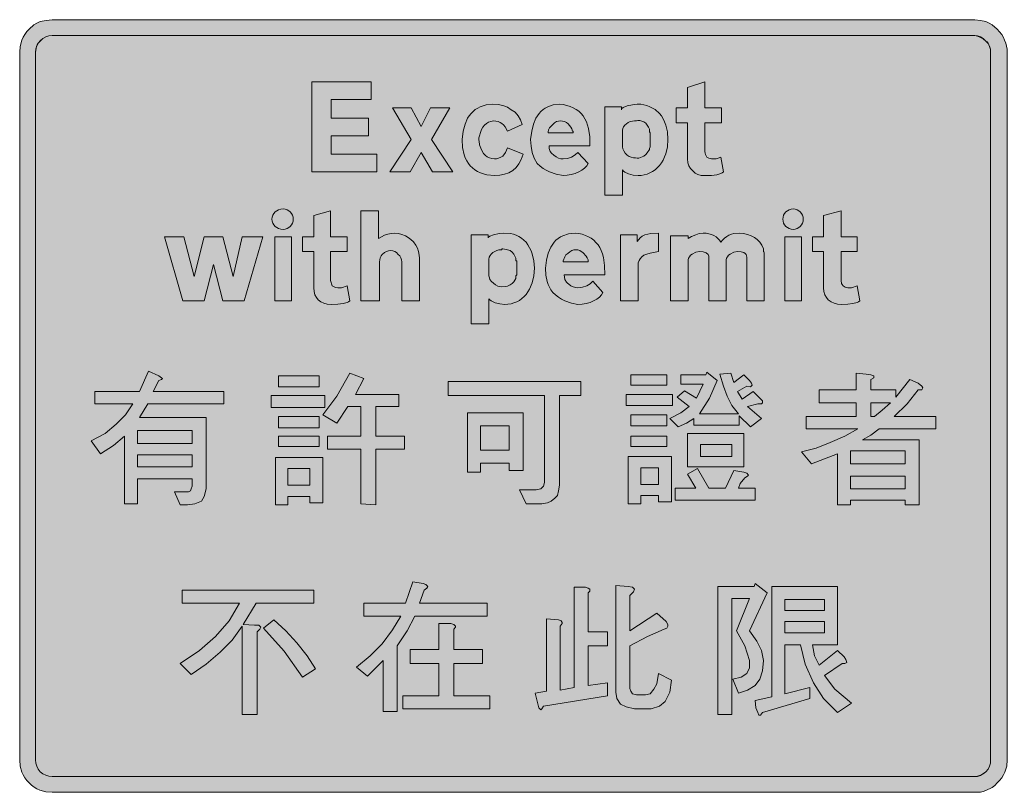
# Model space of a CAD drawing. Header units: metres. Extents: x 125 to 444, y 12 to 262.
import ezdxf

# ---------------------------------------------------------------- set-up
doc = ezdxf.new("R2010")
doc.units = ezdxf.units.M
doc.layers.add('FILL_BLACK_000000', color=7, linetype='Continuous', true_color=0x000000)
doc.layers.add('FILL_WHITE_FFFFFF', color=7, linetype='Continuous', true_color=0xffffff)

msp = doc.modelspace()

# ---------------------------------------------------------------- hatches: boundary and pattern name
at = {"layer": 'FILL_BLACK_000000', "true_color": 0x000000}
h = msp.add_hatch(color=7, dxfattribs=at)
h.dxf.hatch_style = 1
h.paths.add_polyline_path([(435.69, 261.59), (437.49, 261.18), (438.56, 260.68), (439.51, 260.09), (441.09, 258.78), (441.93, 257.88), (442.63, 256.98), (443.16, 256.08), (443.49, 255.18), (443.88, 254.23), (444.17, 253.23), (444.33, 252.23), (444.39, 251.28), (444.39, 22.38), (444.21, 20.36), (443.98, 19.37), (443.64, 18.4), (443.19, 17.46), (442.62, 16.56), (441.92, 15.69), (441.09, 14.88), (440.36, 14.08), (439.51, 13.45), (437.49, 12.48), (436.59, 12.13), (435.69, 11.95), (433.89, 11.88), (135.39, 11.88), (133.37, 12.05), (131.42, 12.59), (130.47, 13.01), (129.57, 13.53), (128.7, 14.15), (127.89, 14.88), (127.16, 15.69), (126.54, 16.56), (126.02, 17.46), (125.6, 18.4), (125.06, 20.36), (124.89, 22.38), (124.89, 251.28), (125.06, 253.17), (125.6, 255.14), (126.02, 256.12), (126.54, 257.06), (127.16, 257.95), (127.89, 258.78), (129.46, 260.09), (130.42, 260.68), (131.49, 261.18), (133.44, 261.59), (135.39, 261.78), (433.89, 261.78), (435.69, 261.59)])
h.paths.add_polyline_path([(133.28, 256.26), (132.36, 255.76), (131.56, 255.1), (130.91, 254.31), (130.41, 253.39), (130.1, 252.37), (129.99, 251.28), (129.99, 22.38), (130.1, 21.31), (130.4, 20.32), (130.88, 19.38), (131.49, 18.48), (132.39, 17.87), (133.33, 17.39), (134.32, 17.09), (135.39, 16.98), (433.89, 16.98), (434.79, 17.02), (435.69, 17.28), (437.49, 18.48), (438.23, 19.38), (438.69, 20.32), (438.92, 21.31), (438.99, 22.38), (438.99, 251.28), (438.92, 252.22), (438.69, 253.19), (438.23, 254.11), (437.49, 254.88), (436.59, 255.67), (435.69, 256.23), (434.79, 256.57), (433.89, 256.68), (135.39, 256.68), (134.3, 256.57), (133.28, 256.26)], flags=16)
h = msp.add_hatch(color=7, dxfattribs=at)
h.dxf.hatch_style = 1
h.paths.add_polyline_path([(225.69, 218.28), (240.39, 218.28), (240.39, 212.58), (219.39, 212.58), (219.39, 241.68), (238.59, 241.68), (238.59, 235.98), (225.69, 235.98), (225.69, 229.98), (237.69, 229.98), (237.69, 224.28), (225.69, 224.28), (225.69, 218.28)])
h = msp.add_hatch(color=7, dxfattribs=at)
h.dxf.hatch_style = 1
h.paths.add_polyline_path([(351.99, 233.28), (351.99, 228.48), (346.59, 228.48), (346.59, 219.18), (346.64, 218.6), (346.78, 218.17), (347.19, 217.38), (347.83, 216.97), (348.69, 216.78), (350.19, 216.78), (350.83, 216.97), (351.69, 217.38), (352.59, 212.58), (352.2, 212.27), (351.69, 212.01), (350.38, 211.64), (348.67, 211.44), (346.59, 211.38), (345.35, 211.45), (344.3, 211.68), (343.43, 212.14), (342.69, 212.88), (341.9, 213.62), (341.34, 214.49), (341, 215.54), (340.89, 216.78), (340.89, 228.48), (337.29, 228.48), (337.29, 233.28), (340.89, 233.28), (340.89, 239.88), (346.59, 241.68), (346.59, 233.28), (351.99, 233.28)])
h = msp.add_hatch(color=7, dxfattribs=at)
h.dxf.hatch_style = 1
h.paths.add_polyline_path([(264.09, 233.28), (258.09, 223.08), (264.99, 212.58), (258.39, 212.58), (254.79, 218.88), (251.19, 212.58), (244.59, 212.58), (251.49, 223.08), (245.49, 233.28), (251.49, 233.28), (254.79, 227.28), (257.79, 233.28), (264.09, 233.28)])
h = msp.add_hatch(color=7, dxfattribs=at)
h.dxf.hatch_style = 1
h.paths.add_polyline_path([(279.63, 234.37), (281.23, 234.03), (282.66, 233.47), (283.89, 232.68), (285.13, 231.85), (286.14, 230.73), (286.93, 229.39), (287.49, 227.88), (282.69, 225.78), (281.9, 227.18), (281.42, 227.75), (280.89, 228.22), (280.3, 228.59), (279.65, 228.86), (278.95, 229.02), (278.19, 229.08), (277.33, 228.91), (276.56, 228.63), (275.87, 228.22), (275.27, 227.69), (274.74, 227.04), (274.31, 226.25), (273.96, 225.34), (273.69, 224.28), (273.43, 223.57), (273.39, 223.08), (273.69, 221.58), (273.69, 221.28), (274.06, 220.23), (274.48, 219.31), (274.97, 218.54), (275.53, 217.9), (276.15, 217.41), (276.85, 217.06), (277.63, 216.85), (278.49, 216.78), (279.17, 216.84), (279.84, 217), (280.51, 217.29), (281.19, 217.68), (282.05, 218.8), (282.41, 219.54), (282.69, 220.38), (287.79, 218.28), (287.16, 216.61), (286.38, 215.18), (285.45, 213.99), (284.38, 213.03), (283.15, 212.3), (281.76, 211.78), (280.21, 211.48), (278.49, 211.38), (276.06, 211.66), (274.96, 211.93), (273.94, 212.28), (273, 212.72), (272.14, 213.24), (271.35, 213.84), (270.65, 214.53), (270.03, 215.3), (269.49, 216.16), (269.04, 217.1), (268.66, 218.13), (268.16, 220.44), (267.99, 223.08), (268.34, 225.71), (268.95, 227.98), (269.8, 229.9), (270.33, 230.73), (270.92, 231.48), (271.57, 232.14), (272.28, 232.72), (273.06, 233.21), (273.9, 233.63), (275.77, 234.21), (277.89, 234.48), (279.63, 234.37)])
h = msp.add_hatch(color=7, dxfattribs=at)
h.dxf.hatch_style = 1
h.paths.add_polyline_path([(296.23, 220.08), (296.49, 219.18), (296.98, 218.58), (297.69, 217.98), (298.41, 217.41), (299.19, 217.04), (299.97, 216.84), (300.69, 216.78), (302.07, 216.94), (303.43, 217.38), (304.61, 218.05), (305.49, 218.88), (308.79, 215.28), (308.33, 214.51), (307.65, 213.78), (306.78, 213.12), (305.75, 212.54), (304.6, 212.06), (303.35, 211.69), (302.03, 211.46), (300.69, 211.38), (298.45, 211.78), (296.26, 212.54), (295.21, 213.07), (294.19, 213.7), (293.22, 214.44), (292.29, 215.28), (291.33, 216.96), (290.68, 218.84), (290.31, 220.89), (290.19, 223.08), (290.53, 225.71), (291.09, 227.98), (291.89, 229.9), (292.93, 231.48), (293.53, 232.14), (294.2, 232.72), (294.93, 233.21), (295.72, 233.63), (297.48, 234.21), (299.49, 234.48), (300.74, 234.32), (301.91, 234.07), (302.99, 233.73), (303.99, 233.3), (304.9, 232.77), (305.73, 232.16), (306.48, 231.45), (307.14, 230.65), (307.72, 229.77), (308.21, 228.78), (308.62, 227.71), (308.94, 226.55), (309.33, 223.95), (309.39, 220.98), (296.19, 220.98), (296.23, 220.08)])
h.paths.add_polyline_path([(303.99, 225.48), (303.99, 225.78), (303.69, 225.78), (303.51, 226.44), (303.21, 227.05), (302.8, 227.62), (302.3, 228.1), (301.74, 228.51), (301.12, 228.82), (300.46, 229.01), (299.79, 229.08), (299.25, 229.02), (298.59, 228.82), (297.93, 228.45), (297.39, 227.88), (296.78, 227.38), (296.3, 226.79), (296, 226.15), (295.89, 225.48), (295.89, 225.18), (303.99, 225.18), (303.99, 225.48)], flags=16)
h = msp.add_hatch(color=7, dxfattribs=at)
h.dxf.hatch_style = 1
h.paths.add_polyline_path([(333.92, 218.43), (333.54, 217.39), (333.07, 216.41), (332.52, 215.51), (331.89, 214.68), (330.43, 213.28), (329.63, 212.71), (328.78, 212.24), (327.89, 211.87), (326.95, 211.6), (325.99, 211.44), (324.99, 211.38), (323.39, 211.53), (321.88, 211.94), (320.64, 212.52), (320.2, 212.84), (319.89, 213.18), (319.89, 205.08), (314.19, 205.08), (314.19, 233.58), (319.59, 233.58), (319.59, 232.68), (319.74, 233.08), (320.15, 233.39), (321.39, 233.88), (323.15, 234.29), (324.69, 234.48), (325.79, 234.42), (326.83, 234.26), (327.81, 234.01), (328.74, 233.65), (330.43, 232.71), (331.89, 231.48), (332.52, 230.65), (333.07, 229.75), (333.54, 228.77), (333.92, 227.73), (334.42, 225.49), (334.59, 223.08), (334.42, 220.67), (333.92, 218.43)])
h.paths.add_polyline_path([(325.21, 217.04), (326.79, 217.68), (327.41, 218.18), (327.92, 218.73), (328.59, 219.78), (328.59, 220.08), (328.89, 220.68), (328.89, 220.98), (328.89, 225.18), (328.59, 225.48), (328.59, 226.38), (328.31, 227.05), (327.92, 227.69), (327.41, 228.28), (326.79, 228.78), (325.48, 229.15), (324.89, 229.2), (324.39, 229.08), (324.09, 229.08), (323.79, 229.08), (323.11, 229.01), (322.42, 228.82), (321.77, 228.53), (321.16, 228.14), (320.65, 227.69), (320.25, 227.18), (319.98, 226.64), (319.89, 226.08), (319.89, 220.68), (320, 220), (320.3, 219.33), (320.78, 218.65), (321.39, 217.98), (322.06, 217.59), (322.74, 217.3), (323.42, 217.14), (324.09, 217.08), (324.6, 216.96), (325.21, 217.04)], flags=16)
h = msp.add_hatch(color=7, dxfattribs=at)
h.dxf.hatch_style = 1
h.paths.add_polyline_path([(213.32, 196.62), (213.13, 196), (212.82, 195.44), (212.42, 194.95), (211.93, 194.55), (211.37, 194.24), (210.75, 194.05), (210.09, 193.98), (209.33, 194.05), (208.64, 194.24), (208.03, 194.55), (207.5, 194.95), (207.08, 195.44), (206.76, 196), (206.56, 196.62), (206.49, 197.28), (206.56, 197.94), (206.76, 198.55), (207.08, 199.12), (207.5, 199.6), (208.03, 200.01), (208.64, 200.32), (209.33, 200.51), (210.09, 200.58), (210.75, 200.51), (211.37, 200.32), (211.93, 200.01), (212.42, 199.6), (212.82, 199.12), (213.13, 198.55), (213.32, 197.94), (213.39, 197.28), (213.32, 196.62)])
h = msp.add_hatch(color=7, dxfattribs=at)
h.dxf.hatch_style = 1
h.paths.add_polyline_path([(230.79, 191.58), (230.79, 186.78), (225.39, 186.78), (225.39, 177.48), (225.99, 175.68), (226.78, 175.27), (227.21, 175.13), (227.79, 175.08), (228.99, 175.08), (230.79, 175.68), (231.69, 170.88), (231.3, 170.57), (230.79, 170.31), (229.48, 169.94), (227.77, 169.74), (225.69, 169.68), (224.4, 169.79), (223.25, 170.09), (222.27, 170.57), (221.49, 171.18), (220.88, 171.92), (220.4, 172.79), (220.1, 173.84), (219.99, 175.08), (219.99, 186.78), (216.39, 186.78), (216.39, 191.58), (219.99, 191.58), (219.99, 198.48), (225.39, 199.98), (225.39, 191.58), (230.79, 191.58)])
h = msp.add_hatch(color=7, dxfattribs=at)
h.dxf.hatch_style = 1
h.paths.add_polyline_path([(241.93, 191.6), (242.94, 192.09), (244.01, 192.45), (245.11, 192.67), (246.25, 192.73), (247.4, 192.63), (248.55, 192.35), (249.69, 191.88), (250.59, 191.37), (251.45, 190.72), (252.26, 189.9), (252.99, 188.88), (253.56, 187.89), (253.93, 186.78), (254.13, 185.67), (254.19, 184.68), (254.19, 170.88), (248.49, 170.88), (248.49, 183.48), (248.43, 184.15), (248.23, 184.79), (247.86, 185.38), (247.29, 185.88), (246.79, 186.45), (246.2, 186.82), (245.56, 187.02), (244.89, 187.08), (244.21, 187.02), (243.54, 186.82), (242.86, 186.45), (242.19, 185.88), (241.8, 185.38), (241.52, 184.79), (241.35, 184.15), (241.29, 183.48), (241.29, 170.88), (235.29, 170.88), (235.29, 199.98), (240.99, 199.98), (240.99, 190.98), (241.93, 191.6)])
h = msp.add_hatch(color=7, dxfattribs=at)
h.dxf.hatch_style = 1
h.paths.add_polyline_path([(378.32, 196.62), (378.13, 196), (377.82, 195.44), (377.42, 194.95), (376.93, 194.55), (376.37, 194.24), (375.75, 194.05), (375.09, 193.98), (374.43, 194.05), (373.82, 194.24), (373.25, 194.55), (372.77, 194.95), (372.36, 195.44), (372.05, 196), (371.86, 196.62), (371.79, 197.28), (371.86, 197.94), (372.05, 198.55), (372.36, 199.12), (372.77, 199.6), (373.25, 200.01), (373.82, 200.32), (374.43, 200.51), (375.09, 200.58), (375.75, 200.51), (376.37, 200.32), (376.93, 200.01), (377.42, 199.6), (377.82, 199.12), (378.13, 198.55), (378.32, 197.94), (378.39, 197.28), (378.32, 196.62)])
h = msp.add_hatch(color=7, dxfattribs=at)
h.dxf.hatch_style = 1
h.paths.add_polyline_path([(395.79, 191.58), (395.79, 186.78), (390.69, 186.78), (390.69, 177.48), (390.77, 176.47), (390.94, 176.09), (391.29, 175.68), (391.93, 175.27), (392.79, 175.08), (393.99, 175.08), (395.79, 175.68), (396.69, 170.88), (396.3, 170.57), (395.79, 170.31), (394.48, 169.94), (392.77, 169.74), (390.69, 169.68), (389.44, 169.79), (388.36, 170.09), (387.4, 170.57), (386.49, 171.18), (385.88, 171.92), (385.4, 172.79), (385.1, 173.84), (384.99, 175.08), (384.99, 186.78), (381.39, 186.78), (381.39, 191.58), (384.99, 191.58), (384.99, 198.48), (390.69, 199.98), (390.69, 191.58), (395.79, 191.58)])
h = msp.add_hatch(color=7, dxfattribs=at)
h.dxf.hatch_style = 1
h.paths.add_polyline_path([(278.19, 192.18), (279.95, 192.59), (281.49, 192.78), (283.63, 192.61), (284.61, 192.38), (285.54, 192.07), (286.41, 191.65), (287.23, 191.13), (287.99, 190.51), (288.69, 189.78), (289.32, 188.95), (289.87, 188.05), (290.34, 187.07), (290.71, 186.03), (291.22, 183.79), (291.39, 181.38), (291.21, 178.9), (290.69, 176.64), (289.86, 174.65), (289.33, 173.76), (288.73, 172.94), (288.06, 172.21), (287.33, 171.56), (286.54, 171), (285.69, 170.54), (284.79, 170.17), (283.84, 169.9), (282.84, 169.74), (281.79, 169.68), (280.19, 169.83), (278.68, 170.24), (277.44, 170.82), (277, 171.14), (276.69, 171.48), (276.69, 163.38), (270.99, 163.38), (270.99, 192.18), (276.39, 192.18), (276.39, 191.28), (276.54, 191.5), (276.95, 191.73), (278.19, 192.18)])
h.paths.add_polyline_path([(282.75, 175.63), (283.59, 175.98), (284.21, 176.48), (284.72, 177.03), (285.39, 178.08), (285.39, 178.38), (285.39, 178.98), (285.69, 179.28), (285.69, 183.78), (285.39, 183.78), (285.39, 184.68), (285.11, 185.35), (284.72, 185.99), (284.21, 186.58), (283.59, 187.08), (282.28, 187.49), (281.19, 187.68), (280.89, 187.68), (280.89, 187.38), (280.59, 187.38), (279.91, 187.31), (279.22, 187.12), (278.57, 186.83), (277.97, 186.44), (277.45, 185.99), (277.05, 185.48), (276.78, 184.94), (276.69, 184.38), (276.69, 178.98), (276.84, 178.27), (276.99, 177.78), (277.48, 177.07), (278.19, 176.58), (278.87, 176.01), (279.54, 175.64), (280.21, 175.44), (280.89, 175.38), (282.01, 175.45), (282.75, 175.63)], flags=16)
h = msp.add_hatch(color=7, dxfattribs=at)
h.dxf.hatch_style = 1
h.paths.add_polyline_path([(301.29, 177.78), (301.78, 176.92), (302.09, 176.56), (302.49, 176.28), (303.21, 175.71), (303.99, 175.34), (304.77, 175.14), (305.49, 175.08), (307, 175.24), (308.34, 175.68), (309.46, 176.35), (310.29, 177.18), (313.59, 173.58), (313.13, 172.81), (312.45, 172.08), (311.58, 171.42), (310.55, 170.84), (309.4, 170.36), (308.15, 169.99), (306.83, 169.76), (305.49, 169.68), (303.38, 170.08), (301.21, 170.84), (300.16, 171.37), (299.16, 172), (298.23, 172.74), (297.39, 173.58), (296.77, 174.4), (296.26, 175.26), (295.84, 176.18), (295.51, 177.14), (295.11, 179.19), (294.99, 181.38), (295.33, 184.01), (295.9, 186.28), (296.71, 188.2), (297.76, 189.78), (298.39, 190.44), (299.07, 191.02), (299.83, 191.51), (300.64, 191.93), (302.48, 192.51), (304.59, 192.78), (305.79, 192.62), (306.91, 192.37), (307.95, 192.03), (308.92, 191.6), (309.8, 191.07), (310.61, 190.46), (311.33, 189.75), (311.98, 188.95), (312.54, 188.07), (313.02, 187.08), (313.43, 186.01), (313.74, 184.85), (314.13, 182.25), (314.19, 179.28), (300.99, 179.28), (301.29, 177.78)])
h.paths.add_polyline_path([(308.79, 183.78), (308.79, 184.08), (308.51, 184.74), (308.14, 185.35), (307.18, 186.4), (306.05, 187.12), (305.46, 187.31), (304.89, 187.38), (304.21, 187.32), (303.54, 187.12), (302.86, 186.75), (302.19, 186.18), (301.62, 185.68), (301.21, 185.09), (300.69, 183.78), (300.69, 183.48), (308.79, 183.48), (308.79, 183.78)], flags=16)
h = msp.add_hatch(color=7, dxfattribs=at)
h.dxf.hatch_style = 1
h.paths.add_polyline_path([(319.29, 192.18), (324.69, 192.18), (324.69, 190.08), (325.66, 191.24), (326.29, 191.73), (327.09, 192.18), (329.12, 192.59), (331.59, 192.78), (331.59, 186.78), (328.85, 186.29), (327.75, 185.98), (326.79, 185.58), (326.17, 185.08), (325.66, 184.49), (325.27, 183.85), (324.99, 183.18), (324.99, 170.88), (319.29, 170.88), (319.29, 192.18)])
h = msp.add_hatch(color=7, dxfattribs=at)
h.dxf.hatch_style = 1
h.paths.add_polyline_path([(355.89, 186.57), (354.73, 185.99), (354.23, 185.59), (353.84, 185.13), (353.58, 184.63), (353.49, 184.08), (353.49, 183.78), (353.49, 170.88), (347.79, 170.88), (347.79, 185.28), (347.73, 185.6), (347.57, 185.89), (346.97, 186.37), (346.02, 186.67), (344.79, 186.78), (343.59, 186.57), (342.43, 185.99), (341.93, 185.59), (341.54, 185.13), (341.28, 184.63), (341.19, 184.08), (341.19, 170.88), (335.49, 170.88), (335.49, 191.88), (341.19, 191.88), (341.19, 190.98), (341.69, 191.38), (342.28, 191.69), (343.59, 192.18), (344.68, 192.59), (345.99, 192.78), (346.97, 192.72), (347.89, 192.56), (348.74, 192.31), (349.51, 191.95), (350.2, 191.52), (350.8, 191.01), (351.3, 190.43), (351.69, 189.78), (352.28, 190.51), (352.92, 191.13), (353.61, 191.65), (354.35, 192.07), (355.13, 192.38), (355.95, 192.61), (357.69, 192.78), (359.1, 192.61), (360.39, 192.32), (361.56, 191.9), (362.6, 191.35), (363.52, 190.66), (364.31, 189.83), (364.97, 188.83), (365.49, 187.68), (365.49, 186.78), (365.66, 186.69), (365.75, 186.48), (365.79, 186.18), (365.79, 185.88), (365.79, 170.88), (360.09, 170.88), (360.09, 184.98), (360.03, 185.43), (359.87, 185.84), (359.58, 186.2), (359.19, 186.48), (358.25, 186.74), (357.09, 186.78), (355.89, 186.57)])
h = msp.add_hatch(color=7, dxfattribs=at)
h.dxf.hatch_style = 1
h.paths.add_polyline_path([(190.59, 170.88), (187.59, 182.58), (184.59, 170.88), (177.69, 170.88), (171.69, 191.58), (177.99, 191.58), (181.29, 178.68), (184.59, 191.58), (187.59, 191.58), (190.59, 191.58), (193.89, 178.68), (196.89, 191.58), (203.49, 191.58), (197.49, 170.88), (190.59, 170.88)])
h = msp.add_hatch(color=7, dxfattribs=at)
h.dxf.hatch_style = 1
h.paths.add_polyline_path([(207.39, 170.88), (207.39, 191.58), (212.79, 191.58), (212.79, 170.88), (207.39, 170.88)])
h = msp.add_hatch(color=7, dxfattribs=at)
h.dxf.hatch_style = 1
h.paths.add_polyline_path([(372.39, 170.88), (372.39, 191.58), (377.79, 191.58), (377.79, 170.88), (372.39, 170.88)])
h = msp.add_hatch(color=7, dxfattribs=at)
h.dxf.hatch_style = 1
h.paths.add_polyline_path([(166.59, 148.08), (169.89, 146.58), (170.79, 145.98), (171.09, 145.68), (170.79, 145.38), (169.89, 145.08), (168.09, 141.48), (190.89, 141.48), (190.89, 137.58), (166.29, 137.58), (163.59, 133.08), (185.19, 133.08), (185.19, 109.98), (184.59, 107.58), (183.69, 106.08), (181.59, 105.18), (179.19, 104.88), (176.79, 104.88), (174.99, 109.08), (178.29, 109.08), (179.49, 109.08), (180.09, 109.38), (180.39, 109.98), (180.69, 110.88), (180.69, 113.28), (162.99, 113.28), (162.99, 105.18), (158.79, 105.18), (158.79, 127.08), (155.19, 124.08), (150.99, 121.38), (147.99, 125.58), (152.49, 127.98), (156.09, 130.98), (159.09, 133.98), (161.49, 137.58), (149.19, 137.58), (149.19, 141.48), (163.59, 141.48), (166.59, 148.08)])
h.paths.add_polyline_path([(162.99, 121.08), (162.99, 117.18), (180.69, 117.18), (180.69, 121.08), (162.99, 121.08)], flags=16)
h.paths.add_polyline_path([(180.69, 128.88), (162.99, 128.88), (162.99, 124.68), (180.69, 124.68), (180.69, 128.88)], flags=16)
h = msp.add_hatch(color=7, dxfattribs=at)
h.dxf.hatch_style = 1
h.paths.add_polyline_path([(227.49, 139.98), (231.69, 147.48), (236.19, 145.68), (233.49, 140.58), (247.59, 140.58), (247.59, 136.68), (240.09, 136.68), (240.09, 127.08), (249.39, 127.08), (249.39, 122.88), (240.09, 122.88), (240.09, 104.88), (235.29, 105.18), (235.29, 122.88), (224.49, 122.88), (224.49, 127.08), (235.29, 127.08), (235.29, 136.68), (231.09, 136.68), (227.49, 131.28), (222.99, 133.98), (227.49, 139.98)])
h = msp.add_hatch(color=7, dxfattribs=at)
h.dxf.hatch_style = 1
h.paths.add_polyline_path([(346.89, 146.88), (347.19, 147.78), (350.49, 145.08), (348.09, 139.38), (344.79, 134.28), (357.39, 134.28), (355.29, 136.98), (353.79, 139.98), (352.59, 143.28), (351.39, 147.18), (354.99, 147.48), (355.89, 144.48), (359.19, 146.88), (360.99, 145.08), (361.59, 144.18), (361.89, 143.58), (361.29, 142.98), (360.09, 143.28), (357.09, 141.48), (358.59, 139.08), (362.19, 141.48), (364.29, 139.38), (365.19, 138.48), (365.19, 137.88), (364.89, 137.58), (363.69, 137.58), (360.39, 136.68), (364.89, 132.78), (361.29, 130.08), (357.69, 133.68), (357.69, 130.68), (342.99, 130.68), (342.99, 132.78), (340.59, 131.28), (337.89, 130.08), (335.19, 132.78), (338.79, 134.58), (341.49, 136.68), (337.59, 139.68), (339.99, 141.78), (343.89, 139.38), (345.99, 143.88), (338.79, 143.88), (338.79, 146.88), (346.89, 146.88)])
h = msp.add_hatch(color=7, dxfattribs=at)
h.dxf.hatch_style = 1
h.paths.add_polyline_path([(410.49, 125.88), (415.89, 125.88), (415.89, 104.88), (411.39, 104.88), (411.39, 106.38), (393.69, 106.38), (393.69, 104.88), (389.49, 104.88), (389.49, 121.38), (381.09, 118.08), (377.79, 121.98), (382.59, 123.18), (387.09, 124.98), (391.89, 127.08), (396.09, 129.48), (379.29, 129.48), (379.29, 133.38), (395.49, 133.38), (395.49, 137.88), (383.49, 137.88), (383.49, 142.08), (395.49, 142.08), (395.49, 147.48), (398.79, 147.18), (400.29, 146.88), (401.19, 146.58), (401.19, 145.98), (400.29, 145.38), (400.29, 142.08), (408.39, 142.08), (408.39, 139.68), (412.89, 145.38), (415.59, 144.18), (416.79, 143.28), (417.09, 142.68), (416.79, 142.08), (415.59, 142.08), (411.99, 137.58), (407.79, 133.38), (421.29, 133.38), (421.29, 129.48), (407.49, 129.48), (406.59, 129.48), (402.99, 129.48), (400.29, 127.38), (397.59, 125.88), (405.09, 125.88), (410.49, 125.88)])
h.paths.add_polyline_path([(400.29, 137.88), (400.29, 133.38), (401.49, 133.38), (403.89, 135.48), (406.59, 137.88), (400.29, 137.88)], flags=16)
h.paths.add_polyline_path([(393.69, 122.28), (393.69, 118.08), (411.39, 118.08), (411.39, 122.28), (393.69, 122.28)], flags=16)
h.paths.add_polyline_path([(411.39, 114.18), (393.69, 114.18), (393.69, 109.98), (411.39, 109.98), (411.39, 114.18)], flags=16)
h = msp.add_hatch(color=7, dxfattribs=at)
h.dxf.hatch_style = 1
h.paths.add_polyline_path([(221.79, 146.58), (221.79, 142.98), (208.59, 142.98), (208.59, 146.58), (221.79, 146.58)])
h = msp.add_hatch(color=7, dxfattribs=at)
h.dxf.hatch_style = 1
h.paths.add_polyline_path([(306.39, 144.78), (306.39, 140.28), (299.49, 140.28), (299.49, 112.98), (299.49, 111.18), (299.19, 109.38), (298.89, 107.88), (297.99, 106.98), (296.79, 106.08), (295.59, 105.48), (293.79, 105.18), (291.69, 105.18), (288.69, 105.18), (286.59, 109.68), (291.99, 109.68), (293.49, 109.98), (294.39, 110.88), (294.69, 112.08), (294.69, 113.58), (294.69, 140.28), (263.49, 140.28), (263.49, 144.78), (306.39, 144.78)])
h = msp.add_hatch(color=7, dxfattribs=at)
h.dxf.hatch_style = 1
h.paths.add_polyline_path([(334.29, 146.88), (334.29, 143.58), (322.59, 143.58), (322.59, 146.88), (334.29, 146.88)])
h = msp.add_hatch(color=7, dxfattribs=at)
h.dxf.hatch_style = 1
h.paths.add_polyline_path([(336.09, 140.58), (336.09, 136.98), (321.09, 136.98), (321.09, 140.58), (336.09, 140.58)])
h = msp.add_hatch(color=7, dxfattribs=at)
h.dxf.hatch_style = 1
h.paths.add_polyline_path([(223.59, 140.28), (223.59, 136.38), (206.19, 136.38), (206.19, 140.28), (223.59, 140.28)])
h = msp.add_hatch(color=7, dxfattribs=at)
h.dxf.hatch_style = 1
h.paths.add_polyline_path([(287.79, 115.98), (283.29, 115.98), (283.29, 118.38), (273.99, 118.38), (273.99, 115.38), (269.79, 115.38), (269.79, 134.58), (287.79, 134.58), (287.79, 115.98)])
h.paths.add_polyline_path([(283.29, 130.38), (273.99, 130.38), (273.99, 122.58), (283.29, 122.58), (283.29, 130.38)], flags=16)
h = msp.add_hatch(color=7, dxfattribs=at)
h.dxf.hatch_style = 1
h.paths.add_polyline_path([(221.79, 133.38), (221.79, 129.78), (208.59, 129.78), (208.59, 133.38), (221.79, 133.38)])
h = msp.add_hatch(color=7, dxfattribs=at)
h.dxf.hatch_style = 1
h.paths.add_polyline_path([(334.29, 133.98), (334.29, 130.38), (322.59, 130.38), (322.59, 133.98), (334.29, 133.98)])
h = msp.add_hatch(color=7, dxfattribs=at)
h.dxf.hatch_style = 1
h.paths.add_polyline_path([(359.19, 117.18), (340.89, 117.18), (340.89, 127.98), (359.19, 127.98), (359.19, 117.18)])
h.paths.add_polyline_path([(355.29, 124.38), (345.09, 124.38), (345.09, 120.48), (355.29, 120.48), (355.29, 124.38)], flags=16)
h = msp.add_hatch(color=7, dxfattribs=at)
h.dxf.hatch_style = 1
h.paths.add_polyline_path([(221.79, 127.08), (221.79, 123.78), (208.59, 123.78), (208.59, 127.08), (221.79, 127.08)])
h = msp.add_hatch(color=7, dxfattribs=at)
h.dxf.hatch_style = 1
h.paths.add_polyline_path([(334.29, 127.08), (334.29, 123.78), (322.59, 123.78), (322.59, 127.08), (334.29, 127.08)])
h = msp.add_hatch(color=7, dxfattribs=at)
h.dxf.hatch_style = 1
h.paths.add_polyline_path([(222.99, 105.48), (218.79, 105.48), (218.79, 107.58), (211.59, 107.58), (211.59, 104.88), (207.69, 104.88), (207.69, 120.18), (222.99, 120.18), (222.99, 105.48)])
h.paths.add_polyline_path([(218.79, 116.58), (211.59, 116.58), (211.59, 111.18), (218.79, 111.18), (218.79, 116.58)], flags=16)
h = msp.add_hatch(color=7, dxfattribs=at)
h.dxf.hatch_style = 1
h.paths.add_polyline_path([(335.79, 105.78), (331.59, 105.78), (331.59, 107.88), (325.89, 107.88), (325.89, 105.18), (321.69, 105.18), (321.69, 120.48), (335.79, 120.48), (335.79, 105.78)])
h.paths.add_polyline_path([(331.59, 116.88), (325.89, 116.88), (325.89, 111.48), (331.59, 111.48), (331.59, 116.88)], flags=16)
h = msp.add_hatch(color=7, dxfattribs=at)
h.dxf.hatch_style = 1
h.paths.add_polyline_path([(347.79, 110.28), (353.19, 110.28), (355.89, 115.98), (359.19, 115.38), (360.09, 115.08), (360.69, 114.48), (360.39, 114.18), (359.49, 113.58), (357.99, 111.78), (357.39, 110.28), (362.79, 110.28), (362.79, 106.38), (336.99, 106.38), (336.99, 110.28), (343.59, 110.28), (340.89, 114.78), (344.19, 116.58), (347.79, 110.28)])
h = msp.add_hatch(color=7, dxfattribs=at)
h.dxf.hatch_style = 1
h.paths.add_polyline_path([(236.19, 73.08), (249.69, 73.08), (252.09, 79.98), (255.39, 79.38), (256.29, 79.08), (256.89, 78.48), (256.59, 77.88), (255.69, 77.28), (254.19, 73.08), (276.09, 73.08), (276.09, 68.88), (252.69, 68.88), (250.29, 64.08), (246.99, 59.28), (246.99, 37.98), (242.49, 37.98), (242.49, 54.48), (237.39, 49.38), (233.79, 52.38), (238.29, 55.98), (242.19, 59.88), (245.49, 64.38), (248.19, 68.88), (236.19, 68.88), (236.19, 73.08)])
h = msp.add_hatch(color=7, dxfattribs=at)
h.dxf.hatch_style = 1
h.paths.add_polyline_path([(219.99, 77.28), (219.99, 73.08), (201.39, 73.08), (197.19, 66.18), (200.79, 65.88), (202.29, 65.88), (202.89, 65.28), (202.59, 64.68), (201.69, 63.78), (201.69, 37.08), (196.89, 37.08), (196.89, 65.58), (193.59, 61.08), (189.69, 57.18), (185.19, 53.28), (180.39, 49.98), (176.79, 53.58), (183.09, 57.78), (188.19, 62.28), (192.69, 67.38), (195.99, 73.08), (177.39, 73.08), (177.39, 77.28), (219.99, 77.28)])
h = msp.add_hatch(color=7, dxfattribs=at)
h.dxf.hatch_style = 1
h.paths.add_polyline_path([(295.29, 44.58), (295.29, 67.98), (299.19, 67.68), (300.09, 67.38), (300.39, 66.78), (300.39, 66.48), (299.79, 65.58), (299.79, 44.88), (304.29, 45.78), (304.29, 78.18), (307.89, 78.18), (308.79, 77.88), (309.39, 77.58), (309.39, 76.98), (308.79, 76.38), (308.79, 63.78), (315.09, 63.78), (315.09, 59.28), (308.79, 59.28), (308.79, 46.38), (315.09, 47.28), (315.09, 43.08), (294.39, 39.78), (293.79, 38.88), (293.49, 38.58), (292.89, 39.18), (292.59, 40.08), (291.69, 43.98), (295.29, 44.58)])
h = msp.add_hatch(color=7, dxfattribs=at)
h.dxf.hatch_style = 1
h.paths.add_polyline_path([(321.69, 78.48), (323.19, 78.18), (323.79, 77.58), (323.49, 76.68), (322.29, 75.48), (322.29, 64.08), (330.99, 69.78), (333.99, 67.08), (334.59, 66.18), (334.59, 65.58), (334.29, 64.98), (333.39, 64.68), (327.99, 62.28), (322.29, 59.28), (322.29, 46.98), (322.29, 45.48), (322.59, 44.58), (323.19, 43.68), (324.39, 43.38), (327.39, 43.38), (328.89, 43.68), (330.09, 45.18), (330.99, 46.98), (331.59, 50.28), (335.79, 48.18), (335.19, 44.28), (333.69, 41.28), (331.89, 39.78), (329.19, 38.88), (323.79, 38.88), (321.09, 39.48), (319.29, 40.38), (318.09, 42.18), (317.79, 44.28), (317.79, 78.78), (321.69, 78.48)])
h = msp.add_hatch(color=7, dxfattribs=at)
h.dxf.hatch_style = 1
h.paths.add_polyline_path([(350.79, 78.48), (362.49, 78.48), (362.79, 79.38), (366.69, 76.38), (360.99, 64.08), (363.39, 60.78), (364.89, 57.78), (365.49, 54.48), (365.19, 51.18), (364.29, 48.48), (362.79, 46.38), (360.39, 44.88), (357.39, 43.98), (355.59, 48.48), (358.29, 49.08), (360.09, 50.28), (360.99, 52.08), (360.99, 54.48), (359.49, 59.28), (356.79, 64.08), (360.99, 74.58), (355.29, 74.58), (355.29, 37.08), (350.79, 37.08), (350.79, 78.48)])
h = msp.add_hatch(color=7, dxfattribs=at)
h.dxf.hatch_style = 1
h.paths.add_polyline_path([(389.49, 59.58), (381.39, 59.58), (381.99, 55.98), (383.49, 52.98), (389.49, 57.78), (391.59, 55.68), (392.19, 54.78), (392.49, 53.88), (391.89, 53.58), (390.99, 53.58), (385.29, 49.68), (388.59, 45.18), (393.99, 40.68), (389.49, 37.68), (384.99, 42.18), (381.69, 47.28), (378.99, 53.28), (377.49, 59.58), (372.39, 59.58), (372.39, 43.68), (380.49, 45.78), (380.49, 42.18), (365.19, 37.68), (364.59, 36.78), (363.99, 36.78), (363.69, 37.68), (363.09, 39.18), (362.79, 41.58), (368.19, 42.78), (368.19, 78.48), (389.49, 78.48), (389.49, 59.58)])
h.paths.add_polyline_path([(372.39, 74.28), (372.39, 70.68), (385.29, 70.68), (385.29, 74.28), (372.39, 74.28)], flags=16)
h.paths.add_polyline_path([(385.29, 67.08), (372.39, 67.08), (372.39, 63.48), (385.29, 63.48), (385.29, 67.08)], flags=16)
h = msp.add_hatch(color=7, dxfattribs=at)
h.dxf.hatch_style = 1
h.paths.add_polyline_path([(210.39, 57.48), (203.79, 64.98), (207.09, 67.68), (210.99, 64.08), (214.59, 60.18), (217.89, 55.98), (220.59, 51.78), (216.39, 49.08), (210.39, 57.48)])
h = msp.add_hatch(color=7, dxfattribs=at)
h.dxf.hatch_style = 1
h.paths.add_polyline_path([(251.19, 58.08), (260.49, 58.08), (260.49, 66.48), (264.39, 66.48), (265.29, 66.18), (265.89, 65.58), (265.89, 65.28), (265.29, 64.68), (265.29, 58.08), (274.59, 58.08), (274.59, 53.58), (265.29, 53.58), (265.29, 43.08), (276.99, 43.08), (276.99, 38.88), (248.79, 38.88), (248.79, 43.08), (260.49, 43.08), (260.49, 53.58), (251.19, 53.58), (251.19, 58.08)])
at = {"layer": 'FILL_WHITE_FFFFFF', "true_color": 0xffffff}
h = msp.add_hatch(color=7, dxfattribs=at)
h.dxf.hatch_style = 1
h.paths.add_polyline_path([(134.32, 17.09), (133.33, 17.39), (132.39, 17.87), (131.49, 18.48), (130.88, 19.38), (130.4, 20.32), (130.1, 21.31), (129.99, 22.38), (129.99, 251.28), (130.29, 253.08), (130.56, 253.7), (130.89, 254.2), (131.49, 254.88), (132.39, 255.67), (133.33, 256.23), (134.32, 256.57), (135.39, 256.68), (433.89, 256.68), (434.79, 256.49), (435.69, 256.08), (436.59, 255.59), (437.49, 254.88), (437.89, 254.6), (438.2, 254.2), (438.69, 253.08), (438.95, 252.18), (438.99, 251.28), (438.99, 22.38), (438.92, 21.31), (438.69, 20.32), (438.23, 19.38), (437.49, 18.48), (436.59, 17.87), (435.69, 17.39), (434.79, 17.09), (433.89, 16.98), (135.39, 16.98), (134.32, 17.09)])

# ---------------------------------------------------------------- linework, layer by layer
at = {"layer": 'FILL_BLACK_000000', "lineweight": 0, "true_color": 0x000000}
for points in [[(435.69, 261.59), (437.49, 261.18), (438.56, 260.68), (439.51, 260.09), (441.09, 258.78), (441.93, 257.88), (442.63, 256.98), (443.16, 256.08), (443.49, 255.18), (443.88, 254.23), (444.17, 253.23), (444.33, 252.23), (444.39, 251.28), (444.39, 22.38), (444.21, 20.36), (443.98, 19.37), (443.64, 18.4), (443.19, 17.46), (442.62, 16.56), (441.92, 15.69), (441.09, 14.88), (440.36, 14.08), (439.51, 13.45), (437.49, 12.48), (436.59, 12.13), (435.69, 11.95), (433.89, 11.88), (135.39, 11.88), (133.37, 12.05), (131.42, 12.59), (130.47, 13.01), (129.57, 13.53), (128.7, 14.15), (127.89, 14.88), (127.16, 15.69), (126.54, 16.56), (126.02, 17.46), (125.6, 18.4), (125.06, 20.36), (124.89, 22.38), (124.89, 251.28), (125.06, 253.17), (125.6, 255.14), (126.02, 256.12), (126.54, 257.06), (127.16, 257.95), (127.89, 258.78), (129.46, 260.09), (130.42, 260.68), (131.49, 261.18), (133.44, 261.59), (135.39, 261.78), (433.89, 261.78)], [(133.28, 256.26), (132.36, 255.76), (131.56, 255.1), (130.91, 254.31), (130.41, 253.39), (130.1, 252.37), (129.99, 251.28), (129.99, 22.38), (130.1, 21.31), (130.4, 20.32), (130.88, 19.38), (131.49, 18.48), (132.39, 17.87), (133.33, 17.39), (134.32, 17.09), (135.39, 16.98), (433.89, 16.98), (434.79, 17.02), (435.69, 17.28), (437.49, 18.48), (438.23, 19.38), (438.69, 20.32), (438.92, 21.31), (438.99, 22.38), (438.99, 251.28), (438.92, 252.22), (438.69, 253.19), (438.23, 254.11), (437.49, 254.88), (436.59, 255.67), (435.69, 256.23), (434.79, 256.57), (433.89, 256.68), (135.39, 256.68), (134.3, 256.57)], [(225.69, 218.28), (240.39, 218.28), (240.39, 212.58), (219.39, 212.58), (219.39, 241.68), (238.59, 241.68), (238.59, 235.98), (225.69, 235.98), (225.69, 229.98), (237.69, 229.98), (237.69, 224.28), (225.69, 224.28)], [(351.99, 233.28), (351.99, 228.48), (346.59, 228.48), (346.59, 219.18), (346.64, 218.6), (346.78, 218.17), (347.19, 217.38), (347.83, 216.97), (348.69, 216.78), (350.19, 216.78), (350.83, 216.97), (351.69, 217.38), (352.59, 212.58), (352.2, 212.27), (351.69, 212.01), (350.38, 211.64), (348.67, 211.44), (346.59, 211.38), (345.35, 211.45), (344.3, 211.68), (343.43, 212.14), (342.69, 212.88), (341.9, 213.62), (341.34, 214.49), (341, 215.54), (340.89, 216.78), (340.89, 228.48), (337.29, 228.48), (337.29, 233.28), (340.89, 233.28), (340.89, 239.88), (346.59, 241.68), (346.59, 233.28)], [(264.09, 233.28), (258.09, 223.08), (264.99, 212.58), (258.39, 212.58), (254.79, 218.88), (251.19, 212.58), (244.59, 212.58), (251.49, 223.08), (245.49, 233.28), (251.49, 233.28), (254.79, 227.28), (257.79, 233.28)], [(279.63, 234.37), (281.23, 234.03), (282.66, 233.47), (283.89, 232.68), (285.13, 231.85), (286.14, 230.73), (286.93, 229.39), (287.49, 227.88), (282.69, 225.78), (281.9, 227.18), (281.42, 227.75), (280.89, 228.22), (280.3, 228.59), (279.65, 228.86), (278.95, 229.02), (278.19, 229.08), (277.33, 228.91), (276.56, 228.63), (275.87, 228.22), (275.27, 227.69), (274.74, 227.04), (274.31, 226.25), (273.96, 225.34), (273.69, 224.28), (273.43, 223.57), (273.39, 223.08), (273.69, 221.58), (273.69, 221.28), (274.06, 220.23), (274.48, 219.31), (274.97, 218.54), (275.53, 217.9), (276.15, 217.41), (276.85, 217.06), (277.63, 216.85), (278.49, 216.78), (279.17, 216.84), (279.84, 217), (280.51, 217.29), (281.19, 217.68), (282.05, 218.8), (282.41, 219.54), (282.69, 220.38), (287.79, 218.28), (287.16, 216.61), (286.38, 215.18), (285.45, 213.99), (284.38, 213.03), (283.15, 212.3), (281.76, 211.78), (280.21, 211.48), (278.49, 211.38), (276.06, 211.66), (274.96, 211.93), (273.94, 212.28), (273, 212.72), (272.14, 213.24), (271.35, 213.84), (270.65, 214.53), (270.03, 215.3), (269.49, 216.16), (269.04, 217.1), (268.66, 218.13), (268.16, 220.44), (267.99, 223.08), (268.34, 225.71), (268.95, 227.98), (269.8, 229.9), (270.33, 230.73), (270.92, 231.48), (271.57, 232.14), (272.28, 232.72), (273.06, 233.21), (273.9, 233.63), (275.77, 234.21), (277.89, 234.48)], [(296.23, 220.08), (296.49, 219.18), (296.98, 218.58), (297.69, 217.98), (298.41, 217.41), (299.19, 217.04), (299.97, 216.84), (300.69, 216.78), (302.07, 216.94), (303.43, 217.38), (304.61, 218.05), (305.49, 218.88), (308.79, 215.28), (308.33, 214.51), (307.65, 213.78), (306.78, 213.12), (305.75, 212.54), (304.6, 212.06), (303.35, 211.69), (302.03, 211.46), (300.69, 211.38), (298.45, 211.78), (296.26, 212.54), (295.21, 213.07), (294.19, 213.7), (293.22, 214.44), (292.29, 215.28), (291.33, 216.96), (290.68, 218.84), (290.31, 220.89), (290.19, 223.08), (290.53, 225.71), (291.09, 227.98), (291.89, 229.9), (292.93, 231.48), (293.53, 232.14), (294.2, 232.72), (294.93, 233.21), (295.72, 233.63), (297.48, 234.21), (299.49, 234.48), (300.74, 234.32), (301.91, 234.07), (302.99, 233.73), (303.99, 233.3), (304.9, 232.77), (305.73, 232.16), (306.48, 231.45), (307.14, 230.65), (307.72, 229.77), (308.21, 228.78), (308.62, 227.71), (308.94, 226.55), (309.33, 223.95), (309.39, 220.98), (296.19, 220.98)], [(333.92, 218.43), (333.54, 217.39), (333.07, 216.41), (332.52, 215.51), (331.89, 214.68), (330.43, 213.28), (329.63, 212.71), (328.78, 212.24), (327.89, 211.87), (326.95, 211.6), (325.99, 211.44), (324.99, 211.38), (323.39, 211.53), (321.88, 211.94), (320.64, 212.52), (320.2, 212.84), (319.89, 213.18), (319.89, 205.08), (314.19, 205.08), (314.19, 233.58), (319.59, 233.58), (319.59, 232.68), (319.74, 233.08), (320.15, 233.39), (321.39, 233.88), (323.15, 234.29), (324.69, 234.48), (325.79, 234.42), (326.83, 234.26), (327.81, 234.01), (328.74, 233.65), (330.43, 232.71), (331.89, 231.48), (332.52, 230.65), (333.07, 229.75), (333.54, 228.77), (333.92, 227.73), (334.42, 225.49), (334.59, 223.08), (334.42, 220.67)], [(303.99, 225.48), (303.99, 225.78), (303.69, 225.78), (303.51, 226.44), (303.21, 227.05), (302.8, 227.62), (302.3, 228.1), (301.74, 228.51), (301.12, 228.82), (300.46, 229.01), (299.79, 229.08), (299.25, 229.02), (298.59, 228.82), (297.93, 228.45), (297.39, 227.88), (296.78, 227.38), (296.3, 226.79), (296, 226.15), (295.89, 225.48), (295.89, 225.18), (303.99, 225.18)], [(325.21, 217.04), (326.79, 217.68), (327.41, 218.18), (327.92, 218.73), (328.59, 219.78), (328.59, 220.08), (328.89, 220.68), (328.89, 220.98), (328.89, 225.18), (328.59, 225.48), (328.59, 226.38), (328.31, 227.05), (327.92, 227.69), (327.41, 228.28), (326.79, 228.78), (325.48, 229.15), (324.89, 229.2), (324.39, 229.08), (324.09, 229.08), (323.79, 229.08), (323.11, 229.01), (322.42, 228.82), (321.77, 228.53), (321.16, 228.14), (320.65, 227.69), (320.25, 227.18), (319.98, 226.64), (319.89, 226.08), (319.89, 220.68), (320, 220), (320.3, 219.33), (320.78, 218.65), (321.39, 217.98), (322.06, 217.59), (322.74, 217.3), (323.42, 217.14), (324.09, 217.08), (324.6, 216.96)], [(213.32, 196.62), (213.13, 196), (212.82, 195.44), (212.42, 194.95), (211.93, 194.55), (211.37, 194.24), (210.75, 194.05), (210.09, 193.98), (209.33, 194.05), (208.64, 194.24), (208.03, 194.55), (207.5, 194.95), (207.08, 195.44), (206.76, 196), (206.56, 196.62), (206.49, 197.28), (206.56, 197.94), (206.76, 198.55), (207.08, 199.12), (207.5, 199.6), (208.03, 200.01), (208.64, 200.32), (209.33, 200.51), (210.09, 200.58), (210.75, 200.51), (211.37, 200.32), (211.93, 200.01), (212.42, 199.6), (212.82, 199.12), (213.13, 198.55), (213.32, 197.94), (213.39, 197.28)], [(230.79, 191.58), (230.79, 186.78), (225.39, 186.78), (225.39, 177.48), (225.99, 175.68), (226.78, 175.27), (227.21, 175.13), (227.79, 175.08), (228.99, 175.08), (230.79, 175.68), (231.69, 170.88), (231.3, 170.57), (230.79, 170.31), (229.48, 169.94), (227.77, 169.74), (225.69, 169.68), (224.4, 169.79), (223.25, 170.09), (222.27, 170.57), (221.49, 171.18), (220.88, 171.92), (220.4, 172.79), (220.1, 173.84), (219.99, 175.08), (219.99, 186.78), (216.39, 186.78), (216.39, 191.58), (219.99, 191.58), (219.99, 198.48), (225.39, 199.98), (225.39, 191.58)], [(241.93, 191.6), (242.94, 192.09), (244.01, 192.45), (245.11, 192.67), (246.25, 192.73), (247.4, 192.63), (248.55, 192.35), (249.69, 191.88), (250.59, 191.37), (251.45, 190.72), (252.26, 189.9), (252.99, 188.88), (253.56, 187.89), (253.93, 186.78), (254.13, 185.67), (254.19, 184.68), (254.19, 170.88), (248.49, 170.88), (248.49, 183.48), (248.43, 184.15), (248.23, 184.79), (247.86, 185.38), (247.29, 185.88), (246.79, 186.45), (246.2, 186.82), (245.56, 187.02), (244.89, 187.08), (244.21, 187.02), (243.54, 186.82), (242.86, 186.45), (242.19, 185.88), (241.8, 185.38), (241.52, 184.79), (241.35, 184.15), (241.29, 183.48), (241.29, 170.88), (235.29, 170.88), (235.29, 199.98), (240.99, 199.98), (240.99, 190.98)], [(378.32, 196.62), (378.13, 196), (377.82, 195.44), (377.42, 194.95), (376.93, 194.55), (376.37, 194.24), (375.75, 194.05), (375.09, 193.98), (374.43, 194.05), (373.82, 194.24), (373.25, 194.55), (372.77, 194.95), (372.36, 195.44), (372.05, 196), (371.86, 196.62), (371.79, 197.28), (371.86, 197.94), (372.05, 198.55), (372.36, 199.12), (372.77, 199.6), (373.25, 200.01), (373.82, 200.32), (374.43, 200.51), (375.09, 200.58), (375.75, 200.51), (376.37, 200.32), (376.93, 200.01), (377.42, 199.6), (377.82, 199.12), (378.13, 198.55), (378.32, 197.94), (378.39, 197.28)], [(395.79, 191.58), (395.79, 186.78), (390.69, 186.78), (390.69, 177.48), (390.77, 176.47), (390.94, 176.09), (391.29, 175.68), (391.93, 175.27), (392.79, 175.08), (393.99, 175.08), (395.79, 175.68), (396.69, 170.88), (396.3, 170.57), (395.79, 170.31), (394.48, 169.94), (392.77, 169.74), (390.69, 169.68), (389.44, 169.79), (388.36, 170.09), (387.4, 170.57), (386.49, 171.18), (385.88, 171.92), (385.4, 172.79), (385.1, 173.84), (384.99, 175.08), (384.99, 186.78), (381.39, 186.78), (381.39, 191.58), (384.99, 191.58), (384.99, 198.48), (390.69, 199.98), (390.69, 191.58)], [(278.19, 192.18), (279.95, 192.59), (281.49, 192.78), (283.63, 192.61), (284.61, 192.38), (285.54, 192.07), (286.41, 191.65), (287.23, 191.13), (287.99, 190.51), (288.69, 189.78), (289.32, 188.95), (289.87, 188.05), (290.34, 187.07), (290.71, 186.03), (291.22, 183.79), (291.39, 181.38), (291.21, 178.9), (290.69, 176.64), (289.86, 174.65), (289.33, 173.76), (288.73, 172.94), (288.06, 172.21), (287.33, 171.56), (286.54, 171), (285.69, 170.54), (284.79, 170.17), (283.84, 169.9), (282.84, 169.74), (281.79, 169.68), (280.19, 169.83), (278.68, 170.24), (277.44, 170.82), (277, 171.14), (276.69, 171.48), (276.69, 163.38), (270.99, 163.38), (270.99, 192.18), (276.39, 192.18), (276.39, 191.28), (276.54, 191.5), (276.95, 191.73)], [(301.29, 177.78), (301.78, 176.92), (302.09, 176.56), (302.49, 176.28), (303.21, 175.71), (303.99, 175.34), (304.77, 175.14), (305.49, 175.08), (307, 175.24), (308.34, 175.68), (309.46, 176.35), (310.29, 177.18), (313.59, 173.58), (313.13, 172.81), (312.45, 172.08), (311.58, 171.42), (310.55, 170.84), (309.4, 170.36), (308.15, 169.99), (306.83, 169.76), (305.49, 169.68), (303.38, 170.08), (301.21, 170.84), (300.16, 171.37), (299.16, 172), (298.23, 172.74), (297.39, 173.58), (296.77, 174.4), (296.26, 175.26), (295.84, 176.18), (295.51, 177.14), (295.11, 179.19), (294.99, 181.38), (295.33, 184.01), (295.9, 186.28), (296.71, 188.2), (297.76, 189.78), (298.39, 190.44), (299.07, 191.02), (299.83, 191.51), (300.64, 191.93), (302.48, 192.51), (304.59, 192.78), (305.79, 192.62), (306.91, 192.37), (307.95, 192.03), (308.92, 191.6), (309.8, 191.07), (310.61, 190.46), (311.33, 189.75), (311.98, 188.95), (312.54, 188.07), (313.02, 187.08), (313.43, 186.01), (313.74, 184.85), (314.13, 182.25), (314.19, 179.28), (300.99, 179.28)], [(319.29, 192.18), (324.69, 192.18), (324.69, 190.08), (325.66, 191.24), (326.29, 191.73), (327.09, 192.18), (329.12, 192.59), (331.59, 192.78), (331.59, 186.78), (328.85, 186.29), (327.75, 185.98), (326.79, 185.58), (326.17, 185.08), (325.66, 184.49), (325.27, 183.85), (324.99, 183.18), (324.99, 170.88), (319.29, 170.88)], [(355.89, 186.57), (354.73, 185.99), (354.23, 185.59), (353.84, 185.13), (353.58, 184.63), (353.49, 184.08), (353.49, 183.78), (353.49, 170.88), (347.79, 170.88), (347.79, 185.28), (347.73, 185.6), (347.57, 185.89), (346.97, 186.37), (346.02, 186.67), (344.79, 186.78), (343.59, 186.57), (342.43, 185.99), (341.93, 185.59), (341.54, 185.13), (341.28, 184.63), (341.19, 184.08), (341.19, 170.88), (335.49, 170.88), (335.49, 191.88), (341.19, 191.88), (341.19, 190.98), (341.69, 191.38), (342.28, 191.69), (343.59, 192.18), (344.68, 192.59), (345.99, 192.78), (346.97, 192.72), (347.89, 192.56), (348.74, 192.31), (349.51, 191.95), (350.2, 191.52), (350.8, 191.01), (351.3, 190.43), (351.69, 189.78), (352.28, 190.51), (352.92, 191.13), (353.61, 191.65), (354.35, 192.07), (355.13, 192.38), (355.95, 192.61), (357.69, 192.78), (359.1, 192.61), (360.39, 192.32), (361.56, 191.9), (362.6, 191.35), (363.52, 190.66), (364.31, 189.83), (364.97, 188.83), (365.49, 187.68), (365.49, 186.78), (365.66, 186.69), (365.75, 186.48), (365.79, 186.18), (365.79, 185.88), (365.79, 170.88), (360.09, 170.88), (360.09, 184.98), (360.03, 185.43), (359.87, 185.84), (359.58, 186.2), (359.19, 186.48), (358.25, 186.74), (357.09, 186.78)], [(190.59, 170.88), (187.59, 182.58), (184.59, 170.88), (177.69, 170.88), (171.69, 191.58), (177.99, 191.58), (181.29, 178.68), (184.59, 191.58), (187.59, 191.58), (190.59, 191.58), (193.89, 178.68), (196.89, 191.58), (203.49, 191.58), (197.49, 170.88)], [(207.39, 170.88), (207.39, 191.58), (212.79, 191.58), (212.79, 170.88)], [(372.39, 170.88), (372.39, 191.58), (377.79, 191.58), (377.79, 170.88)], [(282.75, 175.63), (283.59, 175.98), (284.21, 176.48), (284.72, 177.03), (285.39, 178.08), (285.39, 178.38), (285.39, 178.98), (285.69, 179.28), (285.69, 183.78), (285.39, 183.78), (285.39, 184.68), (285.11, 185.35), (284.72, 185.99), (284.21, 186.58), (283.59, 187.08), (282.28, 187.49), (281.19, 187.68), (280.89, 187.68), (280.89, 187.38), (280.59, 187.38), (279.91, 187.31), (279.22, 187.12), (278.57, 186.83), (277.97, 186.44), (277.45, 185.99), (277.05, 185.48), (276.78, 184.94), (276.69, 184.38), (276.69, 178.98), (276.84, 178.27), (276.99, 177.78), (277.48, 177.07), (278.19, 176.58), (278.87, 176.01), (279.54, 175.64), (280.21, 175.44), (280.89, 175.38), (282.01, 175.45)], [(308.79, 183.78), (308.79, 184.08), (308.51, 184.74), (308.14, 185.35), (307.18, 186.4), (306.05, 187.12), (305.46, 187.31), (304.89, 187.38), (304.21, 187.32), (303.54, 187.12), (302.86, 186.75), (302.19, 186.18), (301.62, 185.68), (301.21, 185.09), (300.69, 183.78), (300.69, 183.48), (308.79, 183.48)], [(166.59, 148.08), (169.89, 146.58), (170.79, 145.98), (171.09, 145.68), (170.79, 145.38), (169.89, 145.08), (168.09, 141.48), (190.89, 141.48), (190.89, 137.58), (166.29, 137.58), (163.59, 133.08), (185.19, 133.08), (185.19, 109.98), (184.59, 107.58), (183.69, 106.08), (181.59, 105.18), (179.19, 104.88), (176.79, 104.88), (174.99, 109.08), (178.29, 109.08), (179.49, 109.08), (180.09, 109.38), (180.39, 109.98), (180.69, 110.88), (180.69, 113.28), (162.99, 113.28), (162.99, 105.18), (158.79, 105.18), (158.79, 127.08), (155.19, 124.08), (150.99, 121.38), (147.99, 125.58), (152.49, 127.98), (156.09, 130.98), (159.09, 133.98), (161.49, 137.58), (149.19, 137.58), (149.19, 141.48), (163.59, 141.48)], [(227.49, 139.98), (231.69, 147.48), (236.19, 145.68), (233.49, 140.58), (247.59, 140.58), (247.59, 136.68), (240.09, 136.68), (240.09, 127.08), (249.39, 127.08), (249.39, 122.88), (240.09, 122.88), (240.09, 104.88), (235.29, 105.18), (235.29, 122.88), (224.49, 122.88), (224.49, 127.08), (235.29, 127.08), (235.29, 136.68), (231.09, 136.68), (227.49, 131.28), (222.99, 133.98)], [(346.89, 146.88), (347.19, 147.78), (350.49, 145.08), (348.09, 139.38), (344.79, 134.28), (357.39, 134.28), (355.29, 136.98), (353.79, 139.98), (352.59, 143.28), (351.39, 147.18), (354.99, 147.48), (355.89, 144.48), (359.19, 146.88), (360.99, 145.08), (361.59, 144.18), (361.89, 143.58), (361.29, 142.98), (360.09, 143.28), (357.09, 141.48), (358.59, 139.08), (362.19, 141.48), (364.29, 139.38), (365.19, 138.48), (365.19, 137.88), (364.89, 137.58), (363.69, 137.58), (360.39, 136.68), (364.89, 132.78), (361.29, 130.08), (357.69, 133.68), (357.69, 130.68), (342.99, 130.68), (342.99, 132.78), (340.59, 131.28), (337.89, 130.08), (335.19, 132.78), (338.79, 134.58), (341.49, 136.68), (337.59, 139.68), (339.99, 141.78), (343.89, 139.38), (345.99, 143.88), (338.79, 143.88), (338.79, 146.88)], [(410.49, 125.88), (415.89, 125.88), (415.89, 104.88), (411.39, 104.88), (411.39, 106.38), (393.69, 106.38), (393.69, 104.88), (389.49, 104.88), (389.49, 121.38), (381.09, 118.08), (377.79, 121.98), (382.59, 123.18), (387.09, 124.98), (391.89, 127.08), (396.09, 129.48), (379.29, 129.48), (379.29, 133.38), (395.49, 133.38), (395.49, 137.88), (383.49, 137.88), (383.49, 142.08), (395.49, 142.08), (395.49, 147.48), (398.79, 147.18), (400.29, 146.88), (401.19, 146.58), (401.19, 145.98), (400.29, 145.38), (400.29, 142.08), (408.39, 142.08), (408.39, 139.68), (412.89, 145.38), (415.59, 144.18), (416.79, 143.28), (417.09, 142.68), (416.79, 142.08), (415.59, 142.08), (411.99, 137.58), (407.79, 133.38), (421.29, 133.38), (421.29, 129.48), (407.49, 129.48), (406.59, 129.48), (402.99, 129.48), (400.29, 127.38), (397.59, 125.88), (405.09, 125.88)], [(221.79, 146.58), (221.79, 142.98), (208.59, 142.98), (208.59, 146.58)], [(306.39, 144.78), (306.39, 140.28), (299.49, 140.28), (299.49, 112.98), (299.49, 111.18), (299.19, 109.38), (298.89, 107.88), (297.99, 106.98), (296.79, 106.08), (295.59, 105.48), (293.79, 105.18), (291.69, 105.18), (288.69, 105.18), (286.59, 109.68), (291.99, 109.68), (293.49, 109.98), (294.39, 110.88), (294.69, 112.08), (294.69, 113.58), (294.69, 140.28), (263.49, 140.28), (263.49, 144.78)], [(334.29, 146.88), (334.29, 143.58), (322.59, 143.58), (322.59, 146.88)], [(336.09, 140.58), (336.09, 136.98), (321.09, 136.98), (321.09, 140.58)], [(223.59, 140.28), (223.59, 136.38), (206.19, 136.38), (206.19, 140.28)], [(400.29, 137.88), (400.29, 133.38), (401.49, 133.38), (403.89, 135.48), (406.59, 137.88)], [(287.79, 115.98), (283.29, 115.98), (283.29, 118.38), (273.99, 118.38), (273.99, 115.38), (269.79, 115.38), (269.79, 134.58), (287.79, 134.58)], [(221.79, 133.38), (221.79, 129.78), (208.59, 129.78), (208.59, 133.38)], [(334.29, 133.98), (334.29, 130.38), (322.59, 130.38), (322.59, 133.98)], [(180.69, 128.88), (162.99, 128.88), (162.99, 124.68), (180.69, 124.68)], [(283.29, 130.38), (273.99, 130.38), (273.99, 122.58), (283.29, 122.58)], [(359.19, 117.18), (340.89, 117.18), (340.89, 127.98), (359.19, 127.98)], [(221.79, 127.08), (221.79, 123.78), (208.59, 123.78), (208.59, 127.08)], [(334.29, 127.08), (334.29, 123.78), (322.59, 123.78), (322.59, 127.08)], [(355.29, 124.38), (345.09, 124.38), (345.09, 120.48), (355.29, 120.48)], [(393.69, 122.28), (393.69, 118.08), (411.39, 118.08), (411.39, 122.28)], [(162.99, 121.08), (162.99, 117.18), (180.69, 117.18), (180.69, 121.08)], [(222.99, 105.48), (218.79, 105.48), (218.79, 107.58), (211.59, 107.58), (211.59, 104.88), (207.69, 104.88), (207.69, 120.18), (222.99, 120.18)], [(335.79, 105.78), (331.59, 105.78), (331.59, 107.88), (325.89, 107.88), (325.89, 105.18), (321.69, 105.18), (321.69, 120.48), (335.79, 120.48)], [(218.79, 116.58), (211.59, 116.58), (211.59, 111.18), (218.79, 111.18)], [(331.59, 116.88), (325.89, 116.88), (325.89, 111.48), (331.59, 111.48)], [(347.79, 110.28), (353.19, 110.28), (355.89, 115.98), (359.19, 115.38), (360.09, 115.08), (360.69, 114.48), (360.39, 114.18), (359.49, 113.58), (357.99, 111.78), (357.39, 110.28), (362.79, 110.28), (362.79, 106.38), (336.99, 106.38), (336.99, 110.28), (343.59, 110.28), (340.89, 114.78), (344.19, 116.58)], [(411.39, 114.18), (393.69, 114.18), (393.69, 109.98), (411.39, 109.98)], [(236.19, 73.08), (249.69, 73.08), (252.09, 79.98), (255.39, 79.38), (256.29, 79.08), (256.89, 78.48), (256.59, 77.88), (255.69, 77.28), (254.19, 73.08), (276.09, 73.08), (276.09, 68.88), (252.69, 68.88), (250.29, 64.08), (246.99, 59.28), (246.99, 37.98), (242.49, 37.98), (242.49, 54.48), (237.39, 49.38), (233.79, 52.38), (238.29, 55.98), (242.19, 59.88), (245.49, 64.38), (248.19, 68.88), (236.19, 68.88)], [(219.99, 77.28), (219.99, 73.08), (201.39, 73.08), (197.19, 66.18), (200.79, 65.88), (202.29, 65.88), (202.89, 65.28), (202.59, 64.68), (201.69, 63.78), (201.69, 37.08), (196.89, 37.08), (196.89, 65.58), (193.59, 61.08), (189.69, 57.18), (185.19, 53.28), (180.39, 49.98), (176.79, 53.58), (183.09, 57.78), (188.19, 62.28), (192.69, 67.38), (195.99, 73.08), (177.39, 73.08), (177.39, 77.28)], [(295.29, 44.58), (295.29, 67.98), (299.19, 67.68), (300.09, 67.38), (300.39, 66.78), (300.39, 66.48), (299.79, 65.58), (299.79, 44.88), (304.29, 45.78), (304.29, 78.18), (307.89, 78.18), (308.79, 77.88), (309.39, 77.58), (309.39, 76.98), (308.79, 76.38), (308.79, 63.78), (315.09, 63.78), (315.09, 59.28), (308.79, 59.28), (308.79, 46.38), (315.09, 47.28), (315.09, 43.08), (294.39, 39.78), (293.79, 38.88), (293.49, 38.58), (292.89, 39.18), (292.59, 40.08), (291.69, 43.98)], [(321.69, 78.48), (323.19, 78.18), (323.79, 77.58), (323.49, 76.68), (322.29, 75.48), (322.29, 64.08), (330.99, 69.78), (333.99, 67.08), (334.59, 66.18), (334.59, 65.58), (334.29, 64.98), (333.39, 64.68), (327.99, 62.28), (322.29, 59.28), (322.29, 46.98), (322.29, 45.48), (322.59, 44.58), (323.19, 43.68), (324.39, 43.38), (327.39, 43.38), (328.89, 43.68), (330.09, 45.18), (330.99, 46.98), (331.59, 50.28), (335.79, 48.18), (335.19, 44.28), (333.69, 41.28), (331.89, 39.78), (329.19, 38.88), (323.79, 38.88), (321.09, 39.48), (319.29, 40.38), (318.09, 42.18), (317.79, 44.28), (317.79, 78.78)], [(350.79, 78.48), (362.49, 78.48), (362.79, 79.38), (366.69, 76.38), (360.99, 64.08), (363.39, 60.78), (364.89, 57.78), (365.49, 54.48), (365.19, 51.18), (364.29, 48.48), (362.79, 46.38), (360.39, 44.88), (357.39, 43.98), (355.59, 48.48), (358.29, 49.08), (360.09, 50.28), (360.99, 52.08), (360.99, 54.48), (359.49, 59.28), (356.79, 64.08), (360.99, 74.58), (355.29, 74.58), (355.29, 37.08), (350.79, 37.08)], [(389.49, 59.58), (381.39, 59.58), (381.99, 55.98), (383.49, 52.98), (389.49, 57.78), (391.59, 55.68), (392.19, 54.78), (392.49, 53.88), (391.89, 53.58), (390.99, 53.58), (385.29, 49.68), (388.59, 45.18), (393.99, 40.68), (389.49, 37.68), (384.99, 42.18), (381.69, 47.28), (378.99, 53.28), (377.49, 59.58), (372.39, 59.58), (372.39, 43.68), (380.49, 45.78), (380.49, 42.18), (365.19, 37.68), (364.59, 36.78), (363.99, 36.78), (363.69, 37.68), (363.09, 39.18), (362.79, 41.58), (368.19, 42.78), (368.19, 78.48), (389.49, 78.48)], [(372.39, 74.28), (372.39, 70.68), (385.29, 70.68), (385.29, 74.28)], [(210.39, 57.48), (203.79, 64.98), (207.09, 67.68), (210.99, 64.08), (214.59, 60.18), (217.89, 55.98), (220.59, 51.78), (216.39, 49.08)], [(251.19, 58.08), (260.49, 58.08), (260.49, 66.48), (264.39, 66.48), (265.29, 66.18), (265.89, 65.58), (265.89, 65.28), (265.29, 64.68), (265.29, 58.08), (274.59, 58.08), (274.59, 53.58), (265.29, 53.58), (265.29, 43.08), (276.99, 43.08), (276.99, 38.88), (248.79, 38.88), (248.79, 43.08), (260.49, 43.08), (260.49, 53.58), (251.19, 53.58)], [(385.29, 67.08), (372.39, 67.08), (372.39, 63.48), (385.29, 63.48)]]:
    msp.add_lwpolyline(points, close=True, dxfattribs=at)
at = {"layer": 'FILL_WHITE_FFFFFF', "lineweight": 0, "true_color": 0xffffff}
msp.add_lwpolyline([(134.32, 17.09), (133.33, 17.39), (132.39, 17.87), (131.49, 18.48), (130.88, 19.38), (130.4, 20.32), (130.1, 21.31), (129.99, 22.38), (129.99, 251.28), (130.29, 253.08), (130.56, 253.7), (130.89, 254.2), (131.49, 254.88), (132.39, 255.67), (133.33, 256.23), (134.32, 256.57), (135.39, 256.68), (433.89, 256.68), (434.79, 256.49), (435.69, 256.08), (436.59, 255.59), (437.49, 254.88), (437.89, 254.6), (438.2, 254.2), (438.69, 253.08), (438.95, 252.18), (438.99, 251.28), (438.99, 22.38), (438.92, 21.31), (438.69, 20.32), (438.23, 19.38), (437.49, 18.48), (436.59, 17.87), (435.69, 17.39), (434.79, 17.09), (433.89, 16.98), (135.39, 16.98)], close=True, dxfattribs=at)

doc.saveas('drawing.dxf')
